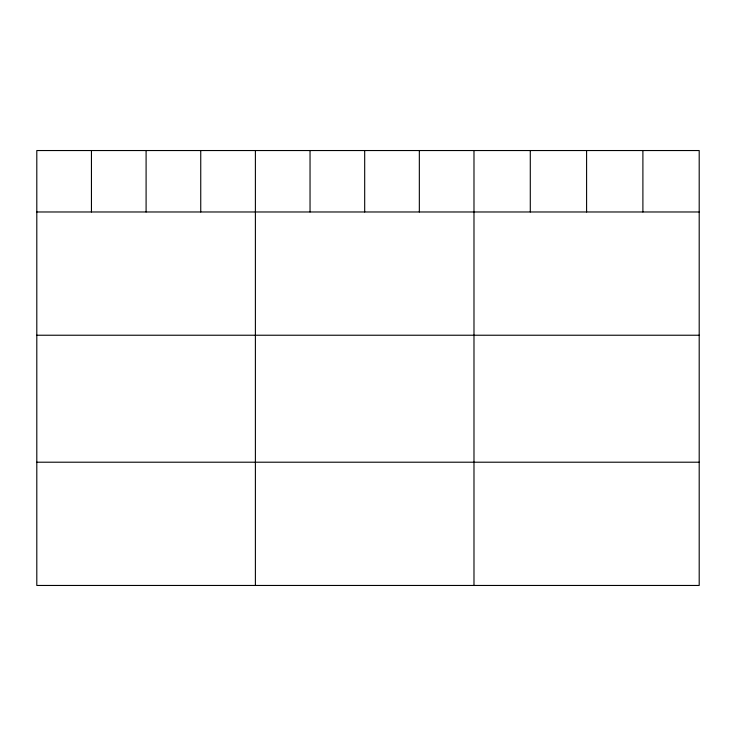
<?xml version="1.0" encoding="UTF-8"?>
<svg xmlns="http://www.w3.org/2000/svg" width="736" height="736" viewBox="0 0 736 736"><rect width="100%" height="100%" fill="white"/><g stroke="black" fill="none" stroke-linecap="round" stroke-linejoin="round"><path stroke-width="1.1" d="M699.2 211.977L699.2 585.46L36.8 585.46L36.8 150.54L699.2 150.54L699.2 211.977L36.8 211.977M36.8 335.23L699.2 335.23M36.8 462.208L699.2 462.208M642.896 150.54L642.896 211.977M586.592 150.54L586.592 211.977M530.288 150.54L530.288 211.977M473.984 150.54L473.984 585.46M419.336 150.54L419.336 211.977M364.688 150.54L364.688 211.977M310.04 150.54L310.04 211.977M255.392 150.54L255.392 585.46M200.744 150.54L200.744 211.977M146.096 150.54L146.096 211.977M91.448 150.54L91.448 211.977"/></g></svg>
